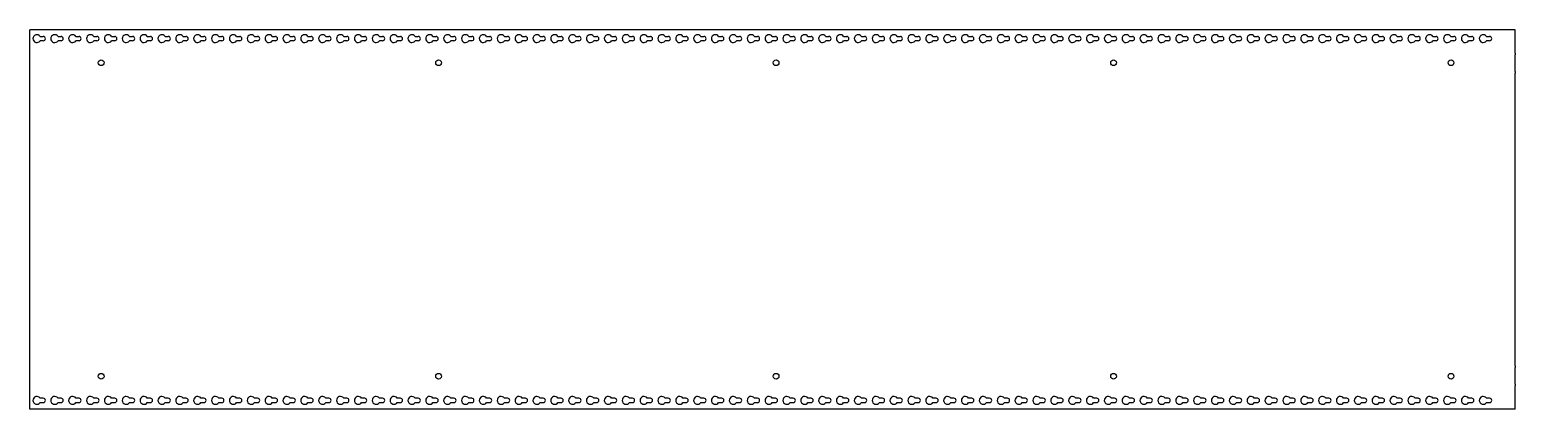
# Model space of a CAD drawing. Header units: millimetres. Extents: x -468 to 1612, y -140 to 392.
import ezdxf

# ---------------------------------------------------------------- set-up
doc = ezdxf.new("R2010")
doc.units = ezdxf.units.MM
doc.layers.add('COLUNA_DE_FUNDO_', color=7, linetype='Continuous')
doc.layers.add('Default', color=7, linetype='Continuous')

# ---------------------------------------------------------------- blocks, each defined once
blk = doc.blocks.new('SE')
at = {"layer": 'COLUNA_DE_FUNDO_', "color": 7, "linetype": 'Continuous'}
for p, q in [((1611.7, 392.4), (-468.3, 392.4)), ((-468.3, 359.6), (-468.3, 392.4)), ((-453.7, 382.9), (-449.3, 382.9)), ((-449.3, 376.9), (-453.7, 376.9)), ((-428.7, 382.9), (-424.3, 382.9)), ((-424.3, 376.9), (-428.7, 376.9)), ((-403.7, 382.9), (-399.3, 382.9)), ((-399.3, 376.9), (-403.7, 376.9)), ((-378.7, 382.9), (-374.3, 382.9)), ((-374.3, 376.9), (-378.7, 376.9)), ((-353.7, 382.9), (-349.3, 382.9)), ((-349.3, 376.9), (-353.7, 376.9)), ((-328.7, 382.9), (-324.3, 382.9)), ((-324.3, 376.9), (-328.7, 376.9)), ((-303.7, 382.9), (-299.3, 382.9)), ((-299.3, 376.9), (-303.7, 376.9)), ((-278.7, 382.9), (-274.3, 382.9)), ((-274.3, 376.9), (-278.7, 376.9)), ((-253.7, 382.9), (-249.3, 382.9)), ((-249.3, 376.9), (-253.7, 376.9)), ((-228.7, 382.9), (-224.3, 382.9)), ((-224.3, 376.9), (-228.7, 376.9)), ((-203.7, 382.9), (-199.3, 382.9)), ((-199.3, 376.9), (-203.7, 376.9)), ((-178.7, 382.9), (-174.3, 382.9)), ((-174.3, 376.9), (-178.7, 376.9)), ((-153.7, 382.9), (-149.3, 382.9)), ((-149.3, 376.9), (-153.7, 376.9)), ((-128.7, 382.9), (-124.3, 382.9)), ((-124.3, 376.9), (-128.7, 376.9)), ((-103.7, 382.9), (-99.3, 382.9)), ((-99.3, 376.9), (-103.7, 376.9)), ((-78.7, 382.9), (-74.3, 382.9)), ((-74.3, 376.9), (-78.7, 376.9)), ((-53.7, 382.9), (-49.3, 382.9)), ((-49.3, 376.9), (-53.7, 376.9)), ((-28.7, 382.9), (-24.3, 382.9)), ((-24.3, 376.9), (-28.7, 376.9)), ((-3.7, 382.9), (0.7, 382.9)), ((0.7, 376.9), (-3.7, 376.9)), ((21.3, 382.9), (25.7, 382.9)), ((25.7, 376.9), (21.3, 376.9)), ((46.3, 382.9), (50.7, 382.9)), ((50.7, 376.9), (46.3, 376.9)), ((71.3, 382.9), (75.7, 382.9)), ((75.7, 376.9), (71.3, 376.9)), ((96.3, 382.9), (100.7, 382.9)), ((100.7, 376.9), (96.3, 376.9)), ((121.3, 382.9), (125.7, 382.9)), ((125.7, 376.9), (121.3, 376.9)), ((146.3, 382.9), (150.7, 382.9)), ((150.7, 376.9), (146.3, 376.9)), ((171.3, 382.9), (175.7, 382.9)), ((175.7, 376.9), (171.3, 376.9)), ((196.3, 382.9), (200.7, 382.9)), ((200.7, 376.9), (196.3, 376.9)), ((221.3, 382.9), (225.7, 382.9)), ((225.7, 376.9), (221.3, 376.9)), ((246.3, 382.9), (250.7, 382.9)), ((250.7, 376.9), (246.3, 376.9)), ((271.3, 382.9), (275.7, 382.9)), ((275.7, 376.9), (271.3, 376.9)), ((296.3, 382.9), (300.7, 382.9)), ((300.7, 376.9), (296.3, 376.9)), ((321.3, 382.9), (325.7, 382.9)), ((325.7, 376.9), (321.3, 376.9)), ((346.3, 382.9), (350.7, 382.9)), ((350.7, 376.9), (346.3, 376.9)), ((371.3, 382.9), (375.7, 382.9)), ((375.7, 376.9), (371.3, 376.9)), ((396.3, 382.9), (400.7, 382.9)), ((400.7, 376.9), (396.3, 376.9)), ((421.3, 382.9), (425.7, 382.9)), ((425.7, 376.9), (421.3, 376.9)), ((446.3, 382.9), (450.7, 382.9)), ((450.7, 376.9), (446.3, 376.9)), ((471.3, 382.9), (475.7, 382.9)), ((475.7, 376.9), (471.3, 376.9)), ((496.3, 382.9), (500.7, 382.9)), ((500.7, 376.9), (496.3, 376.9)), ((521.3, 382.9), (525.7, 382.9)), ((525.7, 376.9), (521.3, 376.9)), ((546.3, 382.9), (550.7, 382.9)), ((550.7, 376.9), (546.3, 376.9)), ((571.3, 382.9), (575.7, 382.9)), ((575.7, 376.9), (571.3, 376.9)), ((596.3, 382.9), (600.7, 382.9)), ((600.7, 376.9), (596.3, 376.9)), ((621.3, 382.9), (625.7, 382.9)), ((625.7, 376.9), (621.3, 376.9)), ((646.3, 382.9), (650.7, 382.9)), ((650.7, 376.9), (646.3, 376.9)), ((671.3, 382.9), (675.7, 382.9)), ((675.7, 376.9), (671.3, 376.9)), ((696.3, 382.9), (700.7, 382.9)), ((700.7, 376.9), (696.3, 376.9)), ((721.3, 382.9), (725.7, 382.9)), ((725.7, 376.9), (721.3, 376.9)), ((746.3, 382.9), (750.7, 382.9)), ((750.7, 376.9), (746.3, 376.9)), ((771.3, 382.9), (775.7, 382.9)), ((775.7, 376.9), (771.3, 376.9)), ((796.3, 382.9), (800.7, 382.9)), ((800.7, 376.9), (796.3, 376.9)), ((821.3, 382.9), (825.7, 382.9)), ((825.7, 376.9), (821.3, 376.9)), ((846.3, 382.9), (850.7, 382.9)), ((850.7, 376.9), (846.3, 376.9)), ((871.3, 382.9), (875.7, 382.9)), ((875.7, 376.9), (871.3, 376.9)), ((896.3, 382.9), (900.7, 382.9)), ((900.7, 376.9), (896.3, 376.9)), ((921.3, 382.9), (925.7, 382.9)), ((925.7, 376.9), (921.3, 376.9)), ((946.3, 382.9), (950.7, 382.9)), ((950.7, 376.9), (946.3, 376.9)), ((971.3, 382.9), (975.7, 382.9)), ((975.7, 376.9), (971.3, 376.9)), ((996.3, 382.9), (1000.7, 382.9)), ((1000.7, 376.9), (996.3, 376.9)), ((1021.3, 382.9), (1025.7, 382.9)), ((1025.7, 376.9), (1021.3, 376.9)), ((1046.3, 382.9), (1050.7, 382.9)), ((1050.7, 376.9), (1046.3, 376.9)), ((1071.3, 382.9), (1075.7, 382.9)), ((1075.7, 376.9), (1071.3, 376.9)), ((1096.3, 382.9), (1100.7, 382.9)), ((1100.7, 376.9), (1096.3, 376.9)), ((1121.3, 382.9), (1125.7, 382.9)), ((1125.7, 376.9), (1121.3, 376.9)), ((1146.3, 382.9), (1150.7, 382.9)), ((1150.7, 376.9), (1146.3, 376.9)), ((1171.3, 382.9), (1175.7, 382.9)), ((1175.7, 376.9), (1171.3, 376.9)), ((1196.3, 382.9), (1200.7, 382.9)), ((1200.7, 376.9), (1196.3, 376.9)), ((1221.3, 382.9), (1225.7, 382.9)), ((1225.7, 376.9), (1221.3, 376.9)), ((1246.3, 382.9), (1250.7, 382.9)), ((1250.7, 376.9), (1246.3, 376.9)), ((1271.3, 382.9), (1275.7, 382.9)), ((1275.7, 376.9), (1271.3, 376.9)), ((1296.3, 382.9), (1300.7, 382.9)), ((1300.7, 376.9), (1296.3, 376.9)), ((1321.3, 382.9), (1325.7, 382.9)), ((1325.7, 376.9), (1321.3, 376.9)), ((1346.3, 382.9), (1350.7, 382.9)), ((1350.7, 376.9), (1346.3, 376.9)), ((1371.3, 382.9), (1375.7, 382.9)), ((1375.7, 376.9), (1371.3, 376.9)), ((1396.3, 382.9), (1400.7, 382.9)), ((1400.7, 376.9), (1396.3, 376.9)), ((1421.3, 382.9), (1425.7, 382.9)), ((1425.7, 376.9), (1421.3, 376.9)), ((1446.3, 382.9), (1450.7, 382.9)), ((1450.7, 376.9), (1446.3, 376.9)), ((1471.3, 382.9), (1475.7, 382.9)), ((1475.7, 376.9), (1471.3, 376.9)), ((1496.3, 382.9), (1500.7, 382.9)), ((1500.7, 376.9), (1496.3, 376.9)), ((1521.3, 382.9), (1525.7, 382.9)), ((1525.7, 376.9), (1521.3, 376.9)), ((1546.3, 382.9), (1550.7, 382.9)), ((1550.7, 376.9), (1546.3, 376.9)), ((1571.3, 382.9), (1575.7, 382.9)), ((1575.7, 376.9), (1571.3, 376.9)), ((1611.7, 359.6), (1611.7, 392.4)), ((-468.3, 357.4), (-468.3, 359.6)), ((-468.3, 333.8), (-468.3, 357.4)), ((1611.7, 359.6), (1611.7, 357.4)), ((1611.7, 333.8), (1611.7, 357.4)), ((-468.3, 331.6), (-468.3, 333.8)), ((1611.7, 333.8), (1611.7, 331.6)), ((-468.3, -79), (-468.3, 331.6)), ((1611.7, -79), (1611.7, 331.6)), ((-468.3, -81.1), (-468.3, -79)), ((-468.3, -104.7), (-468.3, -81.1)), ((1611.7, -79), (1611.7, -81.1)), ((1611.7, -104.7), (1611.7, -81.1)), ((-468.3, -106.9), (-468.3, -104.7)), ((-468.3, -139.7), (-468.3, -106.9)), ((-449.3, -124.2), (-453.7, -124.2)), ((-424.3, -124.2), (-428.7, -124.2)), ((-399.3, -124.2), (-403.7, -124.2)), ((-374.3, -124.2), (-378.7, -124.2)), ((-349.3, -124.2), (-353.7, -124.2)), ((-324.3, -124.2), (-328.7, -124.2)), ((-299.3, -124.2), (-303.7, -124.2)), ((-274.3, -124.2), (-278.7, -124.2)), ((-249.3, -124.2), (-253.7, -124.2)), ((-224.3, -124.2), (-228.7, -124.2)), ((-199.3, -124.2), (-203.7, -124.2)), ((-174.3, -124.2), (-178.7, -124.2)), ((-149.3, -124.2), (-153.7, -124.2)), ((-124.3, -124.2), (-128.7, -124.2)), ((-99.3, -124.2), (-103.7, -124.2)), ((-74.3, -124.2), (-78.7, -124.2)), ((-49.3, -124.2), (-53.7, -124.2)), ((-24.3, -124.2), (-28.7, -124.2)), ((0.7, -124.2), (-3.7, -124.2)), ((25.7, -124.2), (21.3, -124.2)), ((50.7, -124.2), (46.3, -124.2)), ((75.7, -124.2), (71.3, -124.2)), ((100.7, -124.2), (96.3, -124.2)), ((125.7, -124.2), (121.3, -124.2)), ((150.7, -124.2), (146.3, -124.2)), ((175.7, -124.2), (171.3, -124.2)), ((200.7, -124.2), (196.3, -124.2)), ((225.7, -124.2), (221.3, -124.2)), ((250.7, -124.2), (246.3, -124.2)), ((275.7, -124.2), (271.3, -124.2)), ((300.7, -124.2), (296.3, -124.2)), ((325.7, -124.2), (321.3, -124.2)), ((350.7, -124.2), (346.3, -124.2)), ((375.7, -124.2), (371.3, -124.2)), ((400.7, -124.2), (396.3, -124.2)), ((425.7, -124.2), (421.3, -124.2)), ((450.7, -124.2), (446.3, -124.2)), ((475.7, -124.2), (471.3, -124.2)), ((500.7, -124.2), (496.3, -124.2)), ((525.7, -124.2), (521.3, -124.2)), ((550.7, -124.2), (546.3, -124.2)), ((575.7, -124.2), (571.3, -124.2)), ((600.7, -124.2), (596.3, -124.2)), ((625.7, -124.2), (621.3, -124.2)), ((650.7, -124.2), (646.3, -124.2)), ((675.7, -124.2), (671.3, -124.2)), ((700.7, -124.2), (696.3, -124.2)), ((725.7, -124.2), (721.3, -124.2)), ((750.7, -124.2), (746.3, -124.2)), ((775.7, -124.2), (771.3, -124.2)), ((800.7, -124.2), (796.3, -124.2)), ((825.7, -124.2), (821.3, -124.2)), ((850.7, -124.2), (846.3, -124.2)), ((875.7, -124.2), (871.3, -124.2)), ((900.7, -124.2), (896.3, -124.2)), ((925.7, -124.2), (921.3, -124.2)), ((950.7, -124.2), (946.3, -124.2)), ((975.7, -124.2), (971.3, -124.2)), ((1000.7, -124.2), (996.3, -124.2)), ((1025.7, -124.2), (1021.3, -124.2)), ((1050.7, -124.2), (1046.3, -124.2)), ((1075.7, -124.2), (1071.3, -124.2)), ((1100.7, -124.2), (1096.3, -124.2)), ((1125.7, -124.2), (1121.3, -124.2)), ((1150.7, -124.2), (1146.3, -124.2)), ((1175.7, -124.2), (1171.3, -124.2)), ((1200.7, -124.2), (1196.3, -124.2)), ((1225.7, -124.2), (1221.3, -124.2)), ((1250.7, -124.2), (1246.3, -124.2)), ((1275.7, -124.2), (1271.3, -124.2)), ((1300.7, -124.2), (1296.3, -124.2)), ((1325.7, -124.2), (1321.3, -124.2)), ((1350.7, -124.2), (1346.3, -124.2)), ((1375.7, -124.2), (1371.3, -124.2)), ((1400.7, -124.2), (1396.3, -124.2)), ((1425.7, -124.2), (1421.3, -124.2)), ((1450.7, -124.2), (1446.3, -124.2)), ((1475.7, -124.2), (1471.3, -124.2)), ((1500.7, -124.2), (1496.3, -124.2)), ((1525.7, -124.2), (1521.3, -124.2)), ((1550.7, -124.2), (1546.3, -124.2)), ((1575.7, -124.2), (1571.3, -124.2)), ((1611.7, -104.7), (1611.7, -106.9)), ((1611.7, -139.7), (1611.7, -106.9)), ((1611.7, -139.7), (-468.3, -139.7)), ((-453.7, -130.2), (-449.3, -130.2)), ((-428.7, -130.2), (-424.3, -130.2)), ((-403.7, -130.2), (-399.3, -130.2)), ((-378.7, -130.2), (-374.3, -130.2)), ((-353.7, -130.2), (-349.3, -130.2)), ((-328.7, -130.2), (-324.3, -130.2)), ((-303.7, -130.2), (-299.3, -130.2)), ((-278.7, -130.2), (-274.3, -130.2)), ((-253.7, -130.2), (-249.3, -130.2)), ((-228.7, -130.2), (-224.3, -130.2)), ((-203.7, -130.2), (-199.3, -130.2)), ((-178.7, -130.2), (-174.3, -130.2)), ((-153.7, -130.2), (-149.3, -130.2)), ((-128.7, -130.2), (-124.3, -130.2)), ((-103.7, -130.2), (-99.3, -130.2)), ((-78.7, -130.2), (-74.3, -130.2)), ((-53.7, -130.2), (-49.3, -130.2)), ((-28.7, -130.2), (-24.3, -130.2)), ((-3.7, -130.2), (0.7, -130.2)), ((21.3, -130.2), (25.7, -130.2)), ((46.3, -130.2), (50.7, -130.2)), ((71.3, -130.2), (75.7, -130.2)), ((96.3, -130.2), (100.7, -130.2)), ((121.3, -130.2), (125.7, -130.2)), ((146.3, -130.2), (150.7, -130.2)), ((171.3, -130.2), (175.7, -130.2)), ((196.3, -130.2), (200.7, -130.2)), ((221.3, -130.2), (225.7, -130.2)), ((246.3, -130.2), (250.7, -130.2)), ((271.3, -130.2), (275.7, -130.2)), ((296.3, -130.2), (300.7, -130.2)), ((321.3, -130.2), (325.7, -130.2)), ((346.3, -130.2), (350.7, -130.2)), ((371.3, -130.2), (375.7, -130.2)), ((396.3, -130.2), (400.7, -130.2)), ((421.3, -130.2), (425.7, -130.2)), ((446.3, -130.2), (450.7, -130.2)), ((471.3, -130.2), (475.7, -130.2)), ((496.3, -130.2), (500.7, -130.2)), ((521.3, -130.2), (525.7, -130.2)), ((546.3, -130.2), (550.7, -130.2)), ((571.3, -130.2), (575.7, -130.2)), ((596.3, -130.2), (600.7, -130.2)), ((621.3, -130.2), (625.7, -130.2)), ((646.3, -130.2), (650.7, -130.2)), ((671.3, -130.2), (675.7, -130.2)), ((696.3, -130.2), (700.7, -130.2)), ((721.3, -130.2), (725.7, -130.2)), ((746.3, -130.2), (750.7, -130.2)), ((771.3, -130.2), (775.7, -130.2)), ((796.3, -130.2), (800.7, -130.2)), ((821.3, -130.2), (825.7, -130.2)), ((846.3, -130.2), (850.7, -130.2)), ((871.3, -130.2), (875.7, -130.2)), ((896.3, -130.2), (900.7, -130.2)), ((921.3, -130.2), (925.7, -130.2)), ((946.3, -130.2), (950.7, -130.2)), ((971.3, -130.2), (975.7, -130.2)), ((996.3, -130.2), (1000.7, -130.2)), ((1021.3, -130.2), (1025.7, -130.2)), ((1046.3, -130.2), (1050.7, -130.2)), ((1071.3, -130.2), (1075.7, -130.2)), ((1096.3, -130.2), (1100.7, -130.2)), ((1121.3, -130.2), (1125.7, -130.2)), ((1146.3, -130.2), (1150.7, -130.2)), ((1171.3, -130.2), (1175.7, -130.2)), ((1196.3, -130.2), (1200.7, -130.2)), ((1221.3, -130.2), (1225.7, -130.2)), ((1246.3, -130.2), (1250.7, -130.2)), ((1271.3, -130.2), (1275.7, -130.2)), ((1296.3, -130.2), (1300.7, -130.2)), ((1321.3, -130.2), (1325.7, -130.2)), ((1346.3, -130.2), (1350.7, -130.2)), ((1371.3, -130.2), (1375.7, -130.2)), ((1396.3, -130.2), (1400.7, -130.2)), ((1421.3, -130.2), (1425.7, -130.2)), ((1446.3, -130.2), (1450.7, -130.2)), ((1471.3, -130.2), (1475.7, -130.2)), ((1496.3, -130.2), (1500.7, -130.2)), ((1521.3, -130.2), (1525.7, -130.2)), ((1546.3, -130.2), (1550.7, -130.2)), ((1571.3, -130.2), (1575.7, -130.2))]:
    blk.add_line(p, q, dxfattribs=at)
for centre in [(-368.3, 346.1), (104.2, 346.1), (576.7, 346.1), (1049.2, 346.1), (1521.7, 346.1), (-368.3, -93.4), (104.2, -93.4), (576.7, -93.4), (1049.2, -93.4), (1521.7, -93.4)]:
    blk.add_circle(centre, 4, dxfattribs=at)
for centre, radius, start, end in [((-458.3, 379.9), 5.5, 33.0557, 326.9443), ((-449.3, 379.9), 3, 270, 90), ((-433.3, 379.9), 5.5, 33.0557, 326.9443), ((-424.3, 379.9), 3, 270, 90), ((-408.3, 379.9), 5.5, 33.0557, 326.9443), ((-399.3, 379.9), 3, 270, 90), ((-383.3, 379.9), 5.5, 33.0557, 326.9443), ((-374.3, 379.9), 3, 270, 90), ((-358.3, 379.9), 5.5, 33.0557, 326.9443), ((-349.3, 379.9), 3, 270, 90), ((-333.3, 379.9), 5.5, 33.0557, 326.9443), ((-324.3, 379.9), 3, 270, 90), ((-308.3, 379.9), 5.5, 33.0557, 326.9443), ((-299.3, 379.9), 3, 270, 90), ((-283.3, 379.9), 5.5, 33.0557, 326.9443), ((-274.3, 379.9), 3, 270, 90), ((-258.3, 379.9), 5.5, 33.0557, 326.9443), ((-249.3, 379.9), 3, 270, 90), ((-233.3, 379.9), 5.5, 33.0557, 326.9443), ((-224.3, 379.9), 3, 270, 90), ((-208.3, 379.9), 5.5, 33.0557, 326.9443), ((-199.3, 379.9), 3, 270, 90), ((-183.3, 379.9), 5.5, 33.0557, 326.9443), ((-174.3, 379.9), 3, 270, 90), ((-158.3, 379.9), 5.5, 33.0557, 326.9443), ((-149.3, 379.9), 3, 270, 90), ((-133.3, 379.9), 5.5, 33.0557, 326.9443), ((-124.3, 379.9), 3, 270, 90), ((-108.3, 379.9), 5.5, 33.0557, 326.9443), ((-99.3, 379.9), 3, 270, 90), ((-83.3, 379.9), 5.5, 33.0557, 326.9443), ((-74.3, 379.9), 3, 270, 90), ((-58.3, 379.9), 5.5, 33.0557, 326.9443), ((-49.3, 379.9), 3, 270, 90), ((-33.3, 379.9), 5.5, 33.0557, 326.9443), ((-24.3, 379.9), 3, 270, 90), ((-8.3, 379.9), 5.5, 33.0557, 326.9443), ((0.7, 379.9), 3, 270, 90), ((16.7, 379.9), 5.5, 33.0557, 326.9443), ((25.7, 379.9), 3, 270, 90), ((41.7, 379.9), 5.5, 33.0557, 326.9443), ((50.7, 379.9), 3, 270, 90), ((66.7, 379.9), 5.5, 33.0557, 326.9443), ((75.7, 379.9), 3, 270, 90), ((91.7, 379.9), 5.5, 33.0557, 326.9443), ((100.7, 379.9), 3, 270, 90), ((116.7, 379.9), 5.5, 33.0557, 326.9443), ((125.7, 379.9), 3, 270, 90), ((141.7, 379.9), 5.5, 33.0557, 326.9443), ((150.7, 379.9), 3, 270, 90), ((166.7, 379.9), 5.5, 33.0557, 326.9443), ((175.7, 379.9), 3, 270, 90), ((191.7, 379.9), 5.5, 33.0557, 326.9443), ((200.7, 379.9), 3, 270, 90), ((216.7, 379.9), 5.5, 33.0557, 326.9443), ((225.7, 379.9), 3, 270, 90), ((241.7, 379.9), 5.5, 33.0557, 326.9443), ((250.7, 379.9), 3, 270, 90), ((266.7, 379.9), 5.5, 33.0557, 326.9443), ((275.7, 379.9), 3, 270, 90), ((291.7, 379.9), 5.5, 33.0557, 326.9443), ((300.7, 379.9), 3, 270, 90), ((316.7, 379.9), 5.5, 33.0557, 326.9443), ((325.7, 379.9), 3, 270, 90), ((341.7, 379.9), 5.5, 33.0557, 326.9443), ((350.7, 379.9), 3, 270, 90), ((366.7, 379.9), 5.5, 33.0557, 326.9443), ((375.7, 379.9), 3, 270, 90), ((391.7, 379.9), 5.5, 33.0557, 326.9443), ((400.7, 379.9), 3, 270, 90), ((416.7, 379.9), 5.5, 33.0557, 326.9443), ((425.7, 379.9), 3, 270, 90), ((441.7, 379.9), 5.5, 33.0557, 326.9443), ((450.7, 379.9), 3, 270, 90), ((466.7, 379.9), 5.5, 33.0557, 326.9443), ((475.7, 379.9), 3, 270, 90), ((491.7, 379.9), 5.5, 33.0557, 326.9443), ((500.7, 379.9), 3, 270, 90), ((516.7, 379.9), 5.5, 33.0557, 326.9443), ((525.7, 379.9), 3, 270, 90), ((541.7, 379.9), 5.5, 33.0557, 326.9443), ((550.7, 379.9), 3, 270, 90), ((566.7, 379.9), 5.5, 33.0557, 326.9443), ((575.7, 379.9), 3, 270, 90), ((591.7, 379.9), 5.5, 33.0557, 326.9443), ((600.7, 379.9), 3, 270, 90), ((616.7, 379.9), 5.5, 33.0557, 326.9443), ((625.7, 379.9), 3, 270, 90), ((641.7, 379.9), 5.5, 33.0557, 326.9443), ((650.7, 379.9), 3, 270, 90), ((666.7, 379.9), 5.5, 33.0557, 326.9443), ((675.7, 379.9), 3, 270, 90), ((691.7, 379.9), 5.5, 33.0557, 326.9443), ((700.7, 379.9), 3, 270, 90), ((716.7, 379.9), 5.5, 33.0557, 326.9443), ((725.7, 379.9), 3, 270, 90), ((741.7, 379.9), 5.5, 33.0557, 326.9443), ((750.7, 379.9), 3, 270, 90), ((766.7, 379.9), 5.5, 33.0557, 326.9443), ((775.7, 379.9), 3, 270, 90), ((791.7, 379.9), 5.5, 33.0557, 326.9443), ((800.7, 379.9), 3, 270, 90), ((816.7, 379.9), 5.5, 33.0557, 326.9443), ((825.7, 379.9), 3, 270, 90), ((841.7, 379.9), 5.5, 33.0557, 326.9443), ((850.7, 379.9), 3, 270, 90), ((866.7, 379.9), 5.5, 33.0557, 326.9443), ((875.7, 379.9), 3, 270, 90), ((891.7, 379.9), 5.5, 33.0557, 326.9443), ((900.7, 379.9), 3, 270, 90), ((916.7, 379.9), 5.5, 33.0557, 326.9443), ((925.7, 379.9), 3, 270, 90), ((941.7, 379.9), 5.5, 33.0557, 326.9443), ((950.7, 379.9), 3, 270, 90), ((966.7, 379.9), 5.5, 33.0557, 326.9443), ((975.7, 379.9), 3, 270, 90), ((991.7, 379.9), 5.5, 33.0557, 326.9443), ((1000.7, 379.9), 3, 270, 90), ((1016.7, 379.9), 5.5, 33.0557, 326.9443), ((1025.7, 379.9), 3, 270, 90), ((1041.7, 379.9), 5.5, 33.0557, 326.9443), ((1050.7, 379.9), 3, 270, 90), ((1066.7, 379.9), 5.5, 33.0557, 326.9443), ((1075.7, 379.9), 3, 270, 90), ((1091.7, 379.9), 5.5, 33.0557, 326.9443), ((1100.7, 379.9), 3, 270, 90), ((1116.7, 379.9), 5.5, 33.0557, 326.9443), ((1125.7, 379.9), 3, 270, 90), ((1141.7, 379.9), 5.5, 33.0557, 326.9443), ((1150.7, 379.9), 3, 270, 90), ((1166.7, 379.9), 5.5, 33.0557, 326.9443), ((1175.7, 379.9), 3, 270, 90), ((1191.7, 379.9), 5.5, 33.0557, 326.9443), ((1200.7, 379.9), 3, 270, 90), ((1216.7, 379.9), 5.5, 33.0557, 326.9443), ((1225.7, 379.9), 3, 270, 90), ((1241.7, 379.9), 5.5, 33.0557, 326.9443), ((1250.7, 379.9), 3, 270, 90), ((1266.7, 379.9), 5.5, 33.0557, 326.9443), ((1275.7, 379.9), 3, 270, 90), ((1291.7, 379.9), 5.5, 33.0557, 326.9443), ((1300.7, 379.9), 3, 270, 90), ((1316.7, 379.9), 5.5, 33.0557, 326.9443), ((1325.7, 379.9), 3, 270, 90), ((1341.7, 379.9), 5.5, 33.0557, 326.9443), ((1350.7, 379.9), 3, 270, 90), ((1366.7, 379.9), 5.5, 33.0557, 326.9443), ((1375.7, 379.9), 3, 270, 90), ((1391.7, 379.9), 5.5, 33.0557, 326.9443), ((1400.7, 379.9), 3, 270, 90), ((1416.7, 379.9), 5.5, 33.0557, 326.9443), ((1425.7, 379.9), 3, 270, 90), ((1441.7, 379.9), 5.5, 33.0557, 326.9443), ((1450.7, 379.9), 3, 270, 90), ((1466.7, 379.9), 5.5, 33.0557, 326.9443), ((1475.7, 379.9), 3, 270, 90), ((1491.7, 379.9), 5.5, 33.0557, 326.9443), ((1500.7, 379.9), 3, 270, 90), ((1516.7, 379.9), 5.5, 33.0557, 326.9443), ((1525.7, 379.9), 3, 270, 90), ((1541.7, 379.9), 5.5, 33.0557, 326.9443), ((1550.7, 379.9), 3, 270, 90), ((1566.7, 379.9), 5.5, 33.0557, 326.9443), ((1575.7, 379.9), 3, 270, 90), ((-458.3, -127.2), 5.5, 33.0557, 326.9443), ((-449.3, -127.2), 3, 270, 90), ((-433.3, -127.2), 5.5, 33.0557, 326.9443), ((-424.3, -127.2), 3, 270, 90), ((-408.3, -127.2), 5.5, 33.0557, 326.9443), ((-399.3, -127.2), 3, 270, 90), ((-383.3, -127.2), 5.5, 33.0557, 326.9443), ((-374.3, -127.2), 3, 270, 90), ((-358.3, -127.2), 5.5, 33.0557, 326.9443), ((-349.3, -127.2), 3, 270, 90), ((-333.3, -127.2), 5.5, 33.0557, 326.9443), ((-324.3, -127.2), 3, 270, 90), ((-308.3, -127.2), 5.5, 33.0557, 326.9443), ((-299.3, -127.2), 3, 270, 90), ((-283.3, -127.2), 5.5, 33.0557, 326.9443), ((-274.3, -127.2), 3, 270, 90), ((-258.3, -127.2), 5.5, 33.0557, 326.9443), ((-249.3, -127.2), 3, 270, 90), ((-233.3, -127.2), 5.5, 33.0557, 326.9443), ((-224.3, -127.2), 3, 270, 90), ((-208.3, -127.2), 5.5, 33.0557, 326.9443), ((-199.3, -127.2), 3, 270, 90), ((-183.3, -127.2), 5.5, 33.0557, 326.9443), ((-174.3, -127.2), 3, 270, 90), ((-158.3, -127.2), 5.5, 33.0557, 326.9443), ((-149.3, -127.2), 3, 270, 90), ((-133.3, -127.2), 5.5, 33.0557, 326.9443), ((-124.3, -127.2), 3, 270, 90), ((-108.3, -127.2), 5.5, 33.0557, 326.9443), ((-99.3, -127.2), 3, 270, 90), ((-83.3, -127.2), 5.5, 33.0557, 326.9443), ((-74.3, -127.2), 3, 270, 90), ((-58.3, -127.2), 5.5, 33.0557, 326.9443), ((-49.3, -127.2), 3, 270, 90), ((-33.3, -127.2), 5.5, 33.0557, 326.9443), ((-24.3, -127.2), 3, 270, 90), ((-8.3, -127.2), 5.5, 33.0557, 326.9443), ((0.7, -127.2), 3, 270, 90), ((16.7, -127.2), 5.5, 33.0557, 326.9443), ((25.7, -127.2), 3, 270, 90), ((41.7, -127.2), 5.5, 33.0557, 326.9443), ((50.7, -127.2), 3, 270, 90), ((66.7, -127.2), 5.5, 33.0557, 326.9443), ((75.7, -127.2), 3, 270, 90), ((91.7, -127.2), 5.5, 33.0557, 326.9443), ((100.7, -127.2), 3, 270, 90), ((116.7, -127.2), 5.5, 33.0557, 326.9443), ((125.7, -127.2), 3, 270, 90), ((141.7, -127.2), 5.5, 33.0557, 326.9443), ((150.7, -127.2), 3, 270, 90), ((166.7, -127.2), 5.5, 33.0557, 326.9443), ((175.7, -127.2), 3, 270, 90), ((191.7, -127.2), 5.5, 33.0557, 326.9443), ((200.7, -127.2), 3, 270, 90), ((216.7, -127.2), 5.5, 33.0557, 326.9443), ((225.7, -127.2), 3, 270, 90), ((241.7, -127.2), 5.5, 33.0557, 326.9443), ((250.7, -127.2), 3, 270, 90), ((266.7, -127.2), 5.5, 33.0557, 326.9443), ((275.7, -127.2), 3, 270, 90), ((291.7, -127.2), 5.5, 33.0557, 326.9443), ((300.7, -127.2), 3, 270, 90), ((316.7, -127.2), 5.5, 33.0557, 326.9443), ((325.7, -127.2), 3, 270, 90), ((341.7, -127.2), 5.5, 33.0557, 326.9443), ((350.7, -127.2), 3, 270, 90), ((366.7, -127.2), 5.5, 33.0557, 326.9443), ((375.7, -127.2), 3, 270, 90), ((391.7, -127.2), 5.5, 33.0557, 326.9443), ((400.7, -127.2), 3, 270, 90), ((416.7, -127.2), 5.5, 33.0557, 326.9443), ((425.7, -127.2), 3, 270, 90), ((441.7, -127.2), 5.5, 33.0557, 326.9443), ((450.7, -127.2), 3, 270, 90), ((466.7, -127.2), 5.5, 33.0557, 326.9443), ((475.7, -127.2), 3, 270, 90), ((491.7, -127.2), 5.5, 33.0557, 326.9443), ((500.7, -127.2), 3, 270, 90), ((516.7, -127.2), 5.5, 33.0557, 326.9443), ((525.7, -127.2), 3, 270, 90), ((541.7, -127.2), 5.5, 33.0557, 326.9443), ((550.7, -127.2), 3, 270, 90), ((566.7, -127.2), 5.5, 33.0557, 326.9443), ((575.7, -127.2), 3, 270, 90), ((591.7, -127.2), 5.5, 33.0557, 326.9443), ((600.7, -127.2), 3, 270, 90), ((616.7, -127.2), 5.5, 33.0557, 326.9443), ((625.7, -127.2), 3, 270, 90), ((641.7, -127.2), 5.5, 33.0557, 326.9443), ((650.7, -127.2), 3, 270, 90), ((666.7, -127.2), 5.5, 33.0557, 326.9443), ((675.7, -127.2), 3, 270, 90), ((691.7, -127.2), 5.5, 33.0557, 326.9443), ((700.7, -127.2), 3, 270, 90), ((716.7, -127.2), 5.5, 33.0557, 326.9443), ((725.7, -127.2), 3, 270, 90), ((741.7, -127.2), 5.5, 33.0557, 326.9443), ((750.7, -127.2), 3, 270, 90), ((766.7, -127.2), 5.5, 33.0557, 326.9443), ((775.7, -127.2), 3, 270, 90), ((791.7, -127.2), 5.5, 33.0557, 326.9443), ((800.7, -127.2), 3, 270, 90), ((816.7, -127.2), 5.5, 33.0557, 326.9443), ((825.7, -127.2), 3, 270, 90), ((841.7, -127.2), 5.5, 33.0557, 326.9443), ((850.7, -127.2), 3, 270, 90), ((866.7, -127.2), 5.5, 33.0557, 326.9443), ((875.7, -127.2), 3, 270, 90), ((891.7, -127.2), 5.5, 33.0557, 326.9443), ((900.7, -127.2), 3, 270, 90), ((916.7, -127.2), 5.5, 33.0557, 326.9443), ((925.7, -127.2), 3, 270, 90), ((941.7, -127.2), 5.5, 33.0557, 326.9443), ((950.7, -127.2), 3, 270, 90), ((966.7, -127.2), 5.5, 33.0557, 326.9443), ((975.7, -127.2), 3, 270, 90), ((991.7, -127.2), 5.5, 33.0557, 326.9443), ((1000.7, -127.2), 3, 270, 90), ((1016.7, -127.2), 5.5, 33.0557, 326.9443), ((1025.7, -127.2), 3, 270, 90), ((1041.7, -127.2), 5.5, 33.0557, 326.9443), ((1050.7, -127.2), 3, 270, 90), ((1066.7, -127.2), 5.5, 33.0557, 326.9443), ((1075.7, -127.2), 3, 270, 90), ((1091.7, -127.2), 5.5, 33.0557, 326.9443), ((1100.7, -127.2), 3, 270, 90), ((1116.7, -127.2), 5.5, 33.0557, 326.9443), ((1125.7, -127.2), 3, 270, 90), ((1141.7, -127.2), 5.5, 33.0557, 326.9443), ((1150.7, -127.2), 3, 270, 90), ((1166.7, -127.2), 5.5, 33.0557, 326.9443), ((1175.7, -127.2), 3, 270, 90), ((1191.7, -127.2), 5.5, 33.0557, 326.9443), ((1200.7, -127.2), 3, 270, 90), ((1216.7, -127.2), 5.5, 33.0557, 326.9443), ((1225.7, -127.2), 3, 270, 90), ((1241.7, -127.2), 5.5, 33.0557, 326.9443), ((1250.7, -127.2), 3, 270, 90), ((1266.7, -127.2), 5.5, 33.0557, 326.9443), ((1275.7, -127.2), 3, 270, 90), ((1291.7, -127.2), 5.5, 33.0557, 326.9443), ((1300.7, -127.2), 3, 270, 90), ((1316.7, -127.2), 5.5, 33.0557, 326.9443), ((1325.7, -127.2), 3, 270, 90), ((1341.7, -127.2), 5.5, 33.0557, 326.9443), ((1350.7, -127.2), 3, 270, 90), ((1366.7, -127.2), 5.5, 33.0557, 326.9443), ((1375.7, -127.2), 3, 270, 90), ((1391.7, -127.2), 5.5, 33.0557, 326.9443), ((1400.7, -127.2), 3, 270, 90), ((1416.7, -127.2), 5.5, 33.0557, 326.9443), ((1425.7, -127.2), 3, 270, 90), ((1441.7, -127.2), 5.5, 33.0557, 326.9443), ((1450.7, -127.2), 3, 270, 90), ((1466.7, -127.2), 5.5, 33.0557, 326.9443), ((1475.7, -127.2), 3, 270, 90), ((1491.7, -127.2), 5.5, 33.0557, 326.9443), ((1500.7, -127.2), 3, 270, 90), ((1516.7, -127.2), 5.5, 33.0557, 326.9443), ((1525.7, -127.2), 3, 270, 90), ((1541.7, -127.2), 5.5, 33.0557, 326.9443), ((1550.7, -127.2), 3, 270, 90), ((1566.7, -127.2), 5.5, 33.0557, 326.9443), ((1575.7, -127.2), 3, 270, 90)]:
    blk.add_arc(centre, radius, start, end, dxfattribs=at)

msp = doc.modelspace()

# ---------------------------------------------------------------- block references
at = {"layer": 'Default'}
msp.add_blockref('SE', (0, 0), dxfattribs=at)

doc.saveas('drawing.dxf')
